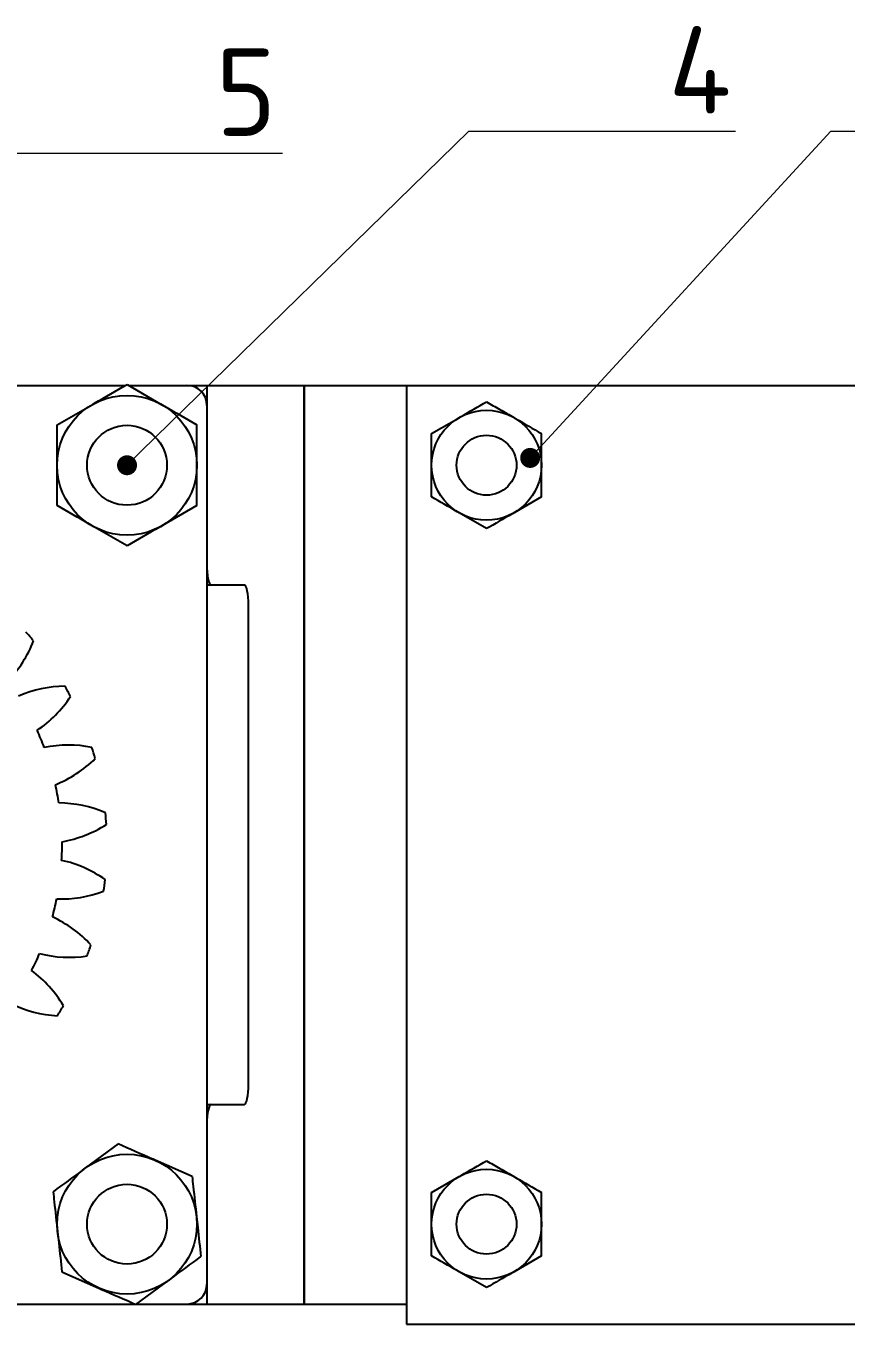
# Model space of a CAD drawing. Header units: millimetres. Extents: x 16604 to 36223, y 4309 to 8014.
# Drawn here: x 19419.3 to 19460.4, y 5281.8 to 5346.8 of the extents above; entities that cross this region are included whole.
import ezdxf
from ezdxf import colors
from ezdxf.entities.mleader import LeaderData, LeaderLine
from ezdxf.math import Vec2, Vec3

# ---------------------------------------------------------------- set-up
doc = ezdxf.new("R2010")
doc.units = ezdxf.units.MM
doc.layers.get('0').update_dxf_attribs({"lineweight": 35})
doc.layers.add('Nét mảnh', color=130, linetype='Continuous', lineweight=13)
doc.styles.get("Standard").update_dxf_attribs({"font": '', "height": 4.375})
doc.styles.get('Standard').set_extended_font_data('TCVN 7284')

# ---------------------------------------------------------------- blocks, each defined once
blk = doc.blocks.new('_Dot')
at = {"color": 0, "linetype": 'ByBlock', "lineweight": -2}
blk.add_line((-0.5, 0), (-1, 0), dxfattribs=at)
at = {"color": 0, "linetype": 'ByBlock', "const_width": 0.5}
blk.add_lwpolyline([(-0.25, 0, 1), (0.25, 0, 1)], format="xyb", close=True, dxfattribs=at)

msp = doc.modelspace()

# ---------------------------------------------------------------- linework, layer by layer
at = {"color": 7, "linetype": 'Continuous', "lineweight": 25}
for p, q in [((19412.481, 5328.798), (19424.337, 5328.798)), ((19424.409, 5328.84), (19426.159, 5327.829)), ((19424.481, 5328.798), (19546.409, 5328.798)), ((19428.409, 5328.798), (19428.409, 5282.798)), ((19433.284, 5282.798), (19433.284, 5328.798)), ((19433.294, 5282.798), (19433.294, 5328.798)), ((19438.409, 5328.798), (19438.409, 5281.798)), ((19420.909, 5326.819), (19422.659, 5327.829)), ((19439.659, 5326.386), (19441.034, 5327.18)), ((19445.159, 5323.21), (19443.784, 5322.417)), ((19427.909, 5322.777), (19426.159, 5321.767)), ((19442.409, 5321.623), (19441.034, 5322.417)), ((19424.409, 5320.757), (19422.659, 5321.767)), ((19430.284, 5318.798), (19428.409, 5318.798)), ((19430.492, 5293.798), (19430.492, 5317.798)), ((19428.409, 5292.798), (19430.284, 5292.798)), ((19423.966, 5290.815), (19422.337, 5289.619)), ((19427.666, 5289.19), (19425.816, 5290.003)), ((19439.659, 5288.386), (19441.034, 5289.18)), ((19445.159, 5285.21), (19443.784, 5284.417)), ((19421.152, 5284.406), (19423.002, 5283.594)), ((19442.409, 5283.623), (19441.034, 5284.417)), ((19424.852, 5282.781), (19426.481, 5283.977)), ((19400.481, 5282.798), (19424.813, 5282.798)), ((19424.875, 5282.798), (19438.409, 5282.798)), ((19438.409, 5281.798), (19546.409, 5281.798))]:
    msp.add_line(p, q, dxfattribs=at)
for centre, radius in [((19424.409, 5324.798), 3.5), ((19442.409, 5324.798), 2.75), ((19424.409, 5324.798), 2), ((19442.409, 5324.798), 1.5), ((19424.409, 5286.798), 3.5), ((19442.409, 5286.798), 2.75), ((19424.409, 5286.798), 2), ((19442.409, 5286.798), 1.5)]:
    msp.add_circle(centre, radius, dxfattribs=at)
for centre, radius, start, end in [((19427.409, 5327.798), 1, 0, 90), ((19414.14, 5318.182), 6, 315.81912, 338.71608), ((19407.409, 5305.798), 16, 39.63534, 41.73144), ((19421.371, 5307.734), 6, 90.65069, 113.54766), ((19407.409, 5305.798), 16, 27.63534, 29.73144), ((19416.568, 5316.512), 6, 303.81912, 326.71608), ((19407.409, 5305.798), 13.749, 20.7394, 24.62738), ((19421.468, 5304.788), 6, 78.65069, 101.54766), ((19418.595, 5314.374), 6, 291.81912, 314.71608), ((19407.409, 5305.798), 16, 15.63534, 17.73144), ((19407.409, 5305.798), 13.749, 8.7394, 12.62738), ((19420.951, 5301.887), 6, 66.65069, 89.54766), ((19407.409, 5305.798), 16, 3.63534, 5.73144), ((19420.134, 5311.861), 6, 279.81912, 302.71608), ((19407.409, 5305.798), 13.749, 356.7394, 0.62738), ((19419.842, 5299.157), 6, 54.65069, 77.54766), ((19407.409, 5305.798), 16, 351.63534, 353.73144), ((19407.409, 5305.798), 13.749, 344.7394, 348.62738), ((19421.116, 5309.083), 6, 267.81912, 290.71608), ((19418.19, 5296.717), 6, 42.65069, 65.54766), ((19407.409, 5305.798), 16, 339.63534, 341.73144), ((19407.409, 5305.798), 13.749, 332.7394, 336.62738), ((19421.5, 5306.161), 6, 255.81912, 278.71608), ((19416.066, 5294.674), 6, 30.65069, 53.54766), ((19421.267, 5303.223), 6, 243.81912, 266.71608), ((19407.409, 5305.798), 16, 327.63534, 329.73144), ((19427.409, 5283.798), 1, 270, 0)]:
    msp.add_arc(centre, radius, start, end, dxfattribs=at)
for centre, start_param, end_param in [((19428.617, 5319.798), 1.570796, 3.141593), ((19430.284, 5317.798), 4.712389, 6.283185), ((19430.284, 5293.798), 3.141593, 4.712389), ((19428.617, 5291.798), 0, 1.570796)]:
    msp.add_ellipse(centre, major_axis=(0, 1), ratio=0.208333, start_param=start_param, end_param=end_param, dxfattribs=at)
for points, knots in [([(19422.659, 5327.829), (19422.7, 5327.853), (19423.291, 5328.194), (19423.87, 5328.529), (19424.409, 5328.84)], [0, 0, 0, 0, 0.070174, 1, 1, 1, 1]), ([(19426.159, 5327.829), (19426.2, 5327.805), (19426.791, 5327.464), (19427.37, 5327.13), (19427.909, 5326.819)], [0, 0, 0, 0, 0.070174, 1, 1, 1, 1]), ([(19441.034, 5327.18), (19441.067, 5327.199), (19441.531, 5327.467), (19441.986, 5327.729), (19442.409, 5327.974)], [0, 0, 0, 0, 0.07015, 1, 1, 1, 1]), ([(19442.409, 5327.974), (19442.632, 5327.845), (19443.083, 5327.584), (19443.549, 5327.315), (19443.784, 5327.18)], [0, 0, 0, 0, 0.495458, 1, 1, 1, 1]), ([(19443.784, 5327.18), (19443.817, 5327.161), (19444.281, 5326.893), (19444.736, 5326.63), (19445.159, 5326.386)], [0, 0, 0, 0, 0.07015, 1, 1, 1, 1]), ([(19420.909, 5324.798), (19420.909, 5324.982), (19420.909, 5325.666), (19420.909, 5326.332), (19420.909, 5326.819)], [0, 0, 0, 0, 0.268634, 1, 1, 1, 1]), ([(19427.909, 5324.798), (19427.909, 5324.982), (19427.909, 5325.666), (19427.909, 5326.332), (19427.909, 5326.819)], [0, 0, 0, 0, 0.268634, 1, 1, 1, 1]), ([(19439.659, 5324.798), (19439.659, 5324.943), (19439.659, 5325.48), (19439.659, 5326.003), (19439.659, 5326.386)], [0, 0, 0, 0, 0.268634, 1, 1, 1, 1]), ([(19445.159, 5324.798), (19445.159, 5324.943), (19445.159, 5325.48), (19445.159, 5326.003), (19445.159, 5326.386)], [0, 0, 0, 0, 0.268634, 1, 1, 1, 1]), ([(19420.909, 5322.777), (19420.909, 5322.947), (19420.909, 5323.606), (19420.909, 5324.29), (19420.909, 5324.798)], [0, 0, 0, 0, 0.257551, 1, 1, 1, 1]), ([(19427.909, 5322.777), (19427.909, 5322.947), (19427.909, 5323.606), (19427.909, 5324.29), (19427.909, 5324.798)], [0, 0, 0, 0, 0.257551, 1, 1, 1, 1]), ([(19439.659, 5323.21), (19439.659, 5323.344), (19439.659, 5323.861), (19439.659, 5324.399), (19439.659, 5324.798)], [0, 0, 0, 0, 0.257551, 1, 1, 1, 1]), ([(19445.159, 5323.21), (19445.159, 5323.344), (19445.159, 5323.861), (19445.159, 5324.399), (19445.159, 5324.798)], [0, 0, 0, 0, 0.257551, 1, 1, 1, 1]), ([(19441.034, 5322.417), (19441.001, 5322.435), (19440.537, 5322.703), (19440.082, 5322.966), (19439.659, 5323.21)], [0, 0, 0, 0, 0.07015, 1, 1, 1, 1]), ([(19422.659, 5321.767), (19422.617, 5321.791), (19422.027, 5322.132), (19421.447, 5322.467), (19420.909, 5322.777)], [0, 0, 0, 0, 0.070174, 1, 1, 1, 1]), ([(19443.784, 5322.417), (19443.751, 5322.398), (19443.287, 5322.13), (19442.832, 5321.867), (19442.409, 5321.623)], [0, 0, 0, 0, 0.0701503, 1, 1, 1, 1]), ([(19426.159, 5321.767), (19426.117, 5321.743), (19425.527, 5321.402), (19424.947, 5321.068), (19424.409, 5320.757)], [0, 0, 0, 0, 0.070174, 1, 1, 1, 1]), ([(19425.816, 5290.003), (19425.772, 5290.022), (19425.148, 5290.296), (19424.535, 5290.565), (19423.966, 5290.815)], [0, 0, 0, 0, 0.070174, 1, 1, 1, 1]), ([(19441.034, 5289.18), (19441.067, 5289.199), (19441.531, 5289.467), (19441.986, 5289.729), (19442.409, 5289.974)], [0, 0, 0, 0, 0.07015, 1, 1, 1, 1]), ([(19442.409, 5289.974), (19442.632, 5289.845), (19443.083, 5289.584), (19443.549, 5289.315), (19443.784, 5289.18)], [0, 0, 0, 0, 0.495458, 1, 1, 1, 1]), ([(19422.337, 5289.619), (19422.299, 5289.591), (19421.749, 5289.187), (19421.21, 5288.791), (19420.709, 5288.423)], [0, 0, 0, 0, 0.070174, 1, 1, 1, 1]), ([(19427.666, 5289.19), (19427.685, 5289.022), (19427.757, 5288.367), (19427.832, 5287.687), (19427.888, 5287.182)], [0, 0, 0, 0, 0.257551, 1, 1, 1, 1]), ([(19443.784, 5289.18), (19443.817, 5289.161), (19444.281, 5288.893), (19444.736, 5288.63), (19445.159, 5288.386)], [0, 0, 0, 0, 0.07015, 1, 1, 1, 1]), ([(19420.709, 5288.423), (19420.727, 5288.255), (19420.799, 5287.6), (19420.874, 5286.92), (19420.93, 5286.415)], [0, 0, 0, 0, 0.257551, 1, 1, 1, 1]), ([(19439.659, 5286.798), (19439.659, 5286.943), (19439.659, 5287.48), (19439.659, 5288.003), (19439.659, 5288.386)], [0, 0, 0, 0, 0.268634, 1, 1, 1, 1]), ([(19445.159, 5286.798), (19445.159, 5286.943), (19445.159, 5287.48), (19445.159, 5288.003), (19445.159, 5288.386)], [0, 0, 0, 0, 0.268634, 1, 1, 1, 1]), ([(19427.888, 5287.182), (19427.908, 5286.999), (19427.983, 5286.319), (19428.056, 5285.657), (19428.109, 5285.173)], [0, 0, 0, 0, 0.268634, 1, 1, 1, 1]), ([(19439.659, 5285.21), (19439.659, 5285.344), (19439.659, 5285.861), (19439.659, 5286.399), (19439.659, 5286.798)], [0, 0, 0, 0, 0.257551, 1, 1, 1, 1]), ([(19445.159, 5285.21), (19445.159, 5285.344), (19445.159, 5285.861), (19445.159, 5286.399), (19445.159, 5286.798)], [0, 0, 0, 0, 0.257551, 1, 1, 1, 1]), ([(19420.93, 5286.415), (19420.95, 5286.232), (19421.025, 5285.552), (19421.098, 5284.89), (19421.152, 5284.406)], [0, 0, 0, 0, 0.268634, 1, 1, 1, 1]), ([(19426.481, 5283.977), (19426.519, 5284.005), (19427.069, 5284.409), (19427.608, 5284.805), (19428.109, 5285.173)], [0, 0, 0, 0, 0.070174, 1, 1, 1, 1]), ([(19441.034, 5284.417), (19441.001, 5284.435), (19440.537, 5284.703), (19440.082, 5284.966), (19439.659, 5285.21)], [0, 0, 0, 0, 0.07015, 1, 1, 1, 1]), ([(19443.784, 5284.417), (19443.751, 5284.398), (19443.287, 5284.13), (19442.832, 5283.867), (19442.409, 5283.623)], [0, 0, 0, 0, 0.0701503, 1, 1, 1, 1]), ([(19423.002, 5283.594), (19423.046, 5283.574), (19423.67, 5283.3), (19424.283, 5283.031), (19424.852, 5282.781)], [0, 0, 0, 0, 0.070174, 1, 1, 1, 1])]:
    msp.add_open_spline(points, degree=3, knots=knots, dxfattribs=at)

# ---------------------------------------------------------------- leaders
at = {"layer": 'Nét mảnh'}
ml = msp.add_multileader_mtext('Standard', dxfattribs=at)
ml.set_content('4', color=256)
ml.set_leader_properties(linetype='ByLayer', lineweight=13)
ml.set_arrow_properties(name='DOT')
ml.build(insert=Vec2(0, 0))
ml.multileader.update_dxf_attribs({"text_left_attachment_type": 5, "arrow_head_size": 1})
ctx = ml.context
ctx.base_point, ctx.char_height, ctx.arrow_head_size, ctx.plane_origin = Vec3(19449.522, 5341.529), 4.375, 1, Vec3(19426.46, 5326.485)
ctx.left_attachment = 5
notes = []
notes.append((ctx, [(0, (1, 1, 0), (19441.522, 5341.529), (1, 0), 8, [(0, [(19424.409, 5324.798)], 0, [])])]))
ctx.mtext.insert, ctx.mtext.flow_direction = Vec3(19451.522, 5346.779), 5
ml = msp.add_multileader_mtext('Standard', dxfattribs=at)
ml.set_content('3', color=256)
ml.set_leader_properties(linetype='ByLayer', lineweight=13)
ml.set_arrow_properties(name='DOT')
ml.build(insert=Vec2(0, 0))
ml.multileader.update_dxf_attribs({"text_left_attachment_type": 5, "arrow_head_size": 1})
ctx = ml.context
ctx.base_point, ctx.char_height, ctx.arrow_head_size, ctx.plane_origin = Vec3(19467.654, 5341.529), 4.375, 1, Vec3(19444.592, 5325.165)
ctx.left_attachment = 5
notes.append((ctx, [(0, (1, 1, 0), (19459.654, 5341.529), (1, 0), 8, [(0, [(19444.592, 5325.165)], 0, [])])]))
ctx.mtext.insert, ctx.mtext.flow_direction = Vec3(19469.654, 5346.779), 5
ml = msp.add_multileader_mtext('Standard', dxfattribs=at)
ml.set_content('5', color=256)
ml.set_leader_properties(linetype='ByLayer', lineweight=13)
ml.set_arrow_properties(name='DOT')
ml.build(insert=Vec2(0, 0))
ml.multileader.update_dxf_attribs({"text_left_attachment_type": 5, "arrow_head_size": 1})
ctx = ml.context
ctx.base_point, ctx.char_height, ctx.arrow_head_size, ctx.plane_origin = Vec3(19426.848, 5340.416), 4.375, 1, Vec3(19398.04, 5323.588)
ctx.left_attachment = 5
notes.append((ctx, [(0, (1, 1, 0), (19418.848, 5340.416), (1, 0), 8, [(0, [(19398.04, 5323.588)], 0, [])])]))
ctx.mtext.insert, ctx.mtext.flow_direction = Vec3(19428.848, 5345.666), 5
for ctx, leaders in notes:
    for number, flags, end, landing, length, lines in leaders:
        leader = LeaderData()
        leader.index, (leader.has_last_leader_line, leader.has_dogleg_vector, leader.attachment_direction) = number, flags
        leader.last_leader_point, leader.dogleg_vector, leader.dogleg_length = Vec3(end), Vec3(landing), length
        for number, points, colour, breaks in lines:
            line = LeaderLine()
            line.index, line.vertices, line.color, line.breaks = number, Vec3.list(points), colors.encode_raw_color(colour), breaks
            leader.lines.append(line)
        ctx.leaders.append(leader)

doc.saveas('drawing.dxf')
